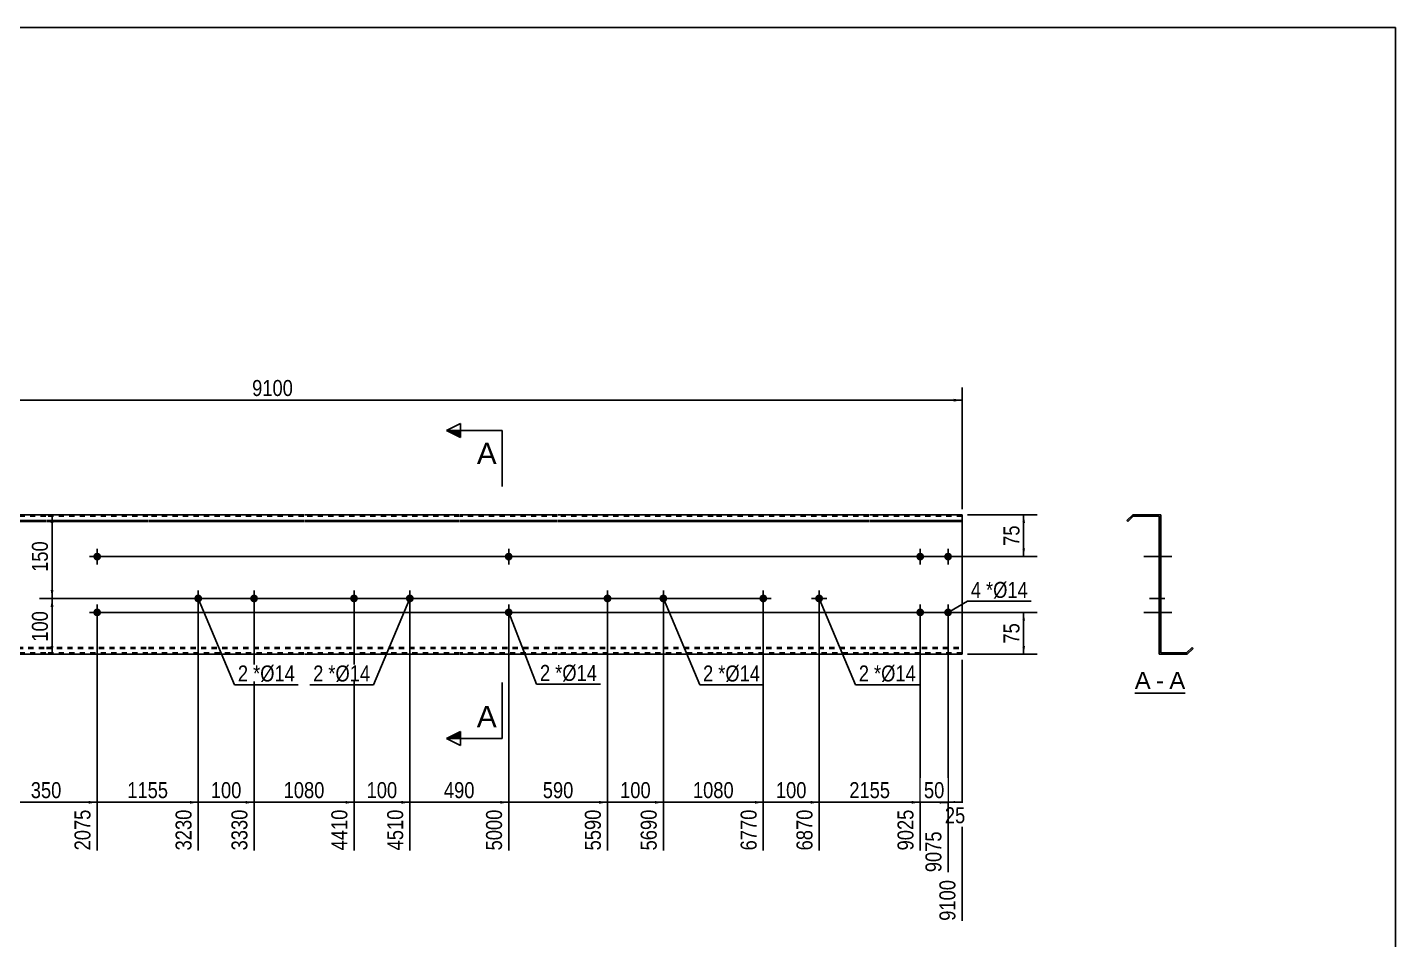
# Model space of a CAD drawing. Header units: millimetres. Extents: x -78 to 325, y -177 to 100.
# Drawn here: x 79.6 to 324.6, y -63.6 to 99.8 of the extents above; entities that cross this region are included whole.
import ezdxf

# ---------------------------------------------------------------- set-up
doc = ezdxf.new("R2010")
doc.units = ezdxf.units.MM
doc.linetypes.add('DXK_LINE_DOT1', pattern=[1.8814, 0.9407, -0.9407])
doc.styles.add('Arial', font='ARIAL.TTF', dxfattribs={"height": 0.2})
doc.styles.add('Arial Narrow', font='ARIALN.TTF', dxfattribs={"height": 0.2})

# ---------------------------------------------------------------- blocks, each defined once
blk = doc.blocks.new('Unknown-629276216-1748')
at = {"color": 5, "linetype": 'Continuous'}
for p, q in [((324.62, 99.75), (-75.38, 99.75)), ((324.62, -177.25), (324.62, 99.75))]:
    blk.add_line(p, q, dxfattribs=at)
blk = doc.blocks.new('Unknown-629276216-12 - 1218')
at = {"color": 7, "linetype": 'Continuous'}
blk.add_line((277.9, -19.45), (286.93, -19.45), dxfattribs=at)
at = {"color": 0, "linetype": 'Continuous'}
blk.add_wipeout([(280.74, -18.7), (280.74, -15.5), (277.9, -15.5), (277.9, -18.7)], dxfattribs=at)
blk.add_wipeout([(283.13, -18.7), (283.13, -15.5), (281.7, -15.5), (281.7, -18.7)], dxfattribs=at)
at = {"color": 96, "linetype": 'Continuous', "style": 'Arial'}
blk.add_text('A', height=3.06, dxfattribs=at).set_placement((277.9, -18.7))
at = {"color": 0, "linetype": 'Continuous'}
blk.add_wipeout([(286.93, -18.7), (286.93, -15.5), (284.09, -15.5), (284.09, -18.7)], dxfattribs=at)
at = {"color": 96, "linetype": 'Continuous', "style": 'Arial'}
for s, p in [('A', (284.09, -18.7)), ('-', (281.7, -18.7))]:
    blk.add_text(s, height=3.06, dxfattribs=at).set_placement(p)
blk = doc.blocks.new('Bolt-629276216-1215 - 1201')
at = {"linetype": 'Continuous'}
for points in [[(238.77, 5, -1), (240.17, 5, -1)], [(243.77, 5, -1), (245.17, 5, -1)], [(238.77, -5, -1), (240.17, -5, -1)], [(243.77, -5, -1), (245.17, -5, -1)]]:
    blk.add_hatch(color=3, dxfattribs=at).paths.add_polyline_path(points)
at = {"color": 3, "linetype": 'Continuous'}
for p, q in [((238.07, 5), (240.87, 5)), ((239.47, 3.6), (239.47, 6.4)), ((243.07, 5), (245.87, 5)), ((244.47, 3.6), (244.47, 6.4)), ((239.47, -6.4), (239.47, -3.6)), ((244.47, -6.4), (244.47, -3.6)), ((238.07, -5), (240.87, -5)), ((243.07, -5), (245.87, -5))]:
    blk.add_line(p, q, dxfattribs=at)
blk = doc.blocks.new('Part-629276216-1204 - 1201')
at = {"color": 2, "linetype": 'Continuous'}
for p, q in [((82.88, 12.5), (64.69, 12.5)), ((101.18, 12.5), (82.98, 12.5)), ((129.08, 12.5), (101.28, 12.5)), ((156.98, 12.5), (129.18, 12.5)), ((174.48, 12.5), (157.08, 12.5)), ((202.38, 12.5), (174.58, 12.5)), ((230.28, 12.5), (202.48, 12.5)), ((246.97, 12.5), (230.38, 12.5)), ((246.97, 12.5), (246.97, -12.5)), ((64.69, 11.44), (82.88, 11.44)), ((64.69, 11.26), (82.88, 11.26)), ((82.98, 11.44), (101.18, 11.44)), ((82.98, 11.26), (101.18, 11.26)), ((101.28, 11.44), (129.08, 11.44)), ((101.28, 11.26), (129.08, 11.26)), ((129.18, 11.44), (156.98, 11.44)), ((129.18, 11.26), (156.98, 11.26)), ((157.08, 11.44), (174.48, 11.44)), ((157.08, 11.26), (174.48, 11.26)), ((174.58, 11.44), (202.38, 11.44)), ((174.58, 11.26), (202.38, 11.26)), ((202.48, 11.44), (230.28, 11.44)), ((202.48, 11.26), (230.28, 11.26)), ((230.38, 11.44), (246.97, 11.44)), ((230.38, 11.26), (246.97, 11.26)), ((82.88, -12.5), (64.69, -12.5)), ((101.18, -12.5), (82.98, -12.5)), ((129.08, -12.5), (101.28, -12.5)), ((156.98, -12.5), (129.18, -12.5)), ((174.48, -12.5), (157.08, -12.5)), ((202.38, -12.5), (174.58, -12.5)), ((230.28, -12.5), (202.48, -12.5)), ((246.97, -12.5), (230.38, -12.5))]:
    blk.add_line(p, q, dxfattribs=at)
at = {"color": 7, "linetype": 'DXK_LINE_DOT1'}
for p, q in [((82.88, 12.25), (64.69, 12.25)), ((101.18, 12.25), (82.98, 12.25)), ((129.08, 12.25), (101.28, 12.25)), ((156.98, 12.25), (129.18, 12.25)), ((174.48, 12.25), (157.08, 12.25)), ((202.38, 12.25), (174.58, 12.25)), ((230.28, 12.25), (202.48, 12.25)), ((246.97, 12.25), (230.38, 12.25)), ((64.69, -11.26), (82.88, -11.26)), ((64.69, -11.44), (82.88, -11.44)), ((82.88, -12.25), (64.69, -12.25)), ((82.98, -11.26), (101.18, -11.26)), ((82.98, -11.44), (101.18, -11.44)), ((101.18, -12.25), (82.98, -12.25)), ((101.28, -11.26), (129.08, -11.26)), ((101.28, -11.44), (129.08, -11.44)), ((129.08, -12.25), (101.28, -12.25)), ((129.18, -11.26), (156.98, -11.26)), ((129.18, -11.44), (156.98, -11.44)), ((156.98, -12.25), (129.18, -12.25)), ((157.08, -11.26), (174.48, -11.26)), ((157.08, -11.44), (174.48, -11.44)), ((174.48, -12.25), (157.08, -12.25)), ((174.58, -11.26), (202.38, -11.26)), ((174.58, -11.44), (202.38, -11.44)), ((202.38, -12.25), (174.58, -12.25)), ((202.48, -11.26), (230.28, -11.26)), ((202.48, -11.44), (230.28, -11.44)), ((230.28, -12.25), (202.48, -12.25)), ((230.38, -11.26), (246.97, -11.26)), ((230.38, -11.44), (246.97, -11.44)), ((246.97, -12.25), (230.38, -12.25))]:
    blk.add_line(p, q, dxfattribs=at)
blk = doc.blocks.new('Bolt-629276216-1208 - 1201')
at = {"linetype": 'Continuous'}
for points in [[(1.8, -5, -1), (3.2, -5, -1)], [(91.38, -5, -1), (92.78, -5, -1)]]:
    blk.add_hatch(color=3, dxfattribs=at).paths.add_polyline_path(points)
at = {"color": 3, "linetype": 'Continuous'}
for p, q in [((2.5, -6.4), (2.5, -3.6)), ((92.08, -6.4), (92.08, -3.6)), ((1.1, -5), (3.9, -5)), ((90.68, -5), (93.48, -5))]:
    blk.add_line(p, q, dxfattribs=at)
blk = doc.blocks.new('Bolt-629276216-1209 - 1201')
at = {"linetype": 'Continuous'}
for points in [[(1.8, 5, -1), (3.2, 5, -1)], [(91.38, 5, -1), (92.78, 5, -1)]]:
    blk.add_hatch(color=3, dxfattribs=at).paths.add_polyline_path(points)
at = {"color": 3, "linetype": 'Continuous'}
for p, q in [((1.1, 5), (3.9, 5)), ((2.5, 3.6), (2.5, 6.4)), ((90.68, 5), (93.48, 5)), ((92.08, 3.6), (92.08, 6.4))]:
    blk.add_line(p, q, dxfattribs=at)
blk = doc.blocks.new('Bolt-629276216-1210 - 1201')
at = {"linetype": 'Continuous'}
for points in [[(166.48, 5, -1), (165.08, 5, -1)], [(166.48, -5, -1), (165.08, -5, -1)]]:
    blk.add_hatch(color=3, dxfattribs=at).paths.add_polyline_path(points)
at = {"color": 3, "linetype": 'Continuous'}
for p, q in [((164.38, 5), (167.18, 5)), ((165.78, 6.4), (165.78, 3.6)), ((165.78, -3.6), (165.78, -6.4)), ((164.38, -5), (167.18, -5))]:
    blk.add_line(p, q, dxfattribs=at)
blk = doc.blocks.new('Bolt-629276216-1211 - 1201')
at = {"linetype": 'Continuous'}
for points in [[(211.38, -1.8), (211.52, -1.82), (211.66, -1.86), (211.79, -1.93), (211.9, -2.03), (211.98, -2.15), (212.04, -2.28), (212.07, -2.43), (212.07, -2.57), (212.04, -2.72), (211.98, -2.85), (211.9, -2.97), (211.79, -3.07), (211.66, -3.14), (211.52, -3.18), (211.38, -3.2), (211.23, -3.18), (211.09, -3.14), (210.96, -3.07), (210.86, -2.97), (210.77, -2.85), (210.71, -2.72), (210.68, -2.57), (210.68, -2.43), (210.71, -2.28), (210.77, -2.15), (210.86, -2.03), (210.96, -1.93), (211.09, -1.86), (211.23, -1.82)], [(221.38, -1.8), (221.52, -1.82), (221.66, -1.86), (221.79, -1.93), (221.9, -2.03), (221.98, -2.15), (222.04, -2.28), (222.07, -2.43), (222.07, -2.57), (222.04, -2.72), (221.98, -2.85), (221.9, -2.97), (221.79, -3.07), (221.66, -3.14), (221.52, -3.18), (221.38, -3.2), (221.23, -3.18), (221.09, -3.14), (220.96, -3.07), (220.86, -2.97), (220.77, -2.85), (220.71, -2.72), (220.68, -2.57), (220.68, -2.43), (220.71, -2.28), (220.77, -2.15), (220.86, -2.03), (220.96, -1.93), (221.09, -1.86), (221.23, -1.82)]]:
    blk.add_hatch(color=3, dxfattribs=at).paths.add_polyline_path(points)
at = {"color": 3, "linetype": 'Continuous'}
for p, q in [((211.38, -3.9), (211.38, -1.1)), ((221.38, -3.9), (221.38, -1.1)), ((212.78, -2.5), (209.98, -2.5)), ((222.78, -2.5), (219.98, -2.5))]:
    blk.add_line(p, q, dxfattribs=at)
blk = doc.blocks.new('Bolt-629276216-1212 - 1201')
at = {"linetype": 'Continuous'}
for points in [[(183.48, -1.8), (183.62, -1.82), (183.76, -1.86), (183.89, -1.93), (184, -2.03), (184.08, -2.15), (184.14, -2.28), (184.17, -2.43), (184.17, -2.57), (184.14, -2.72), (184.08, -2.85), (184, -2.97), (183.89, -3.07), (183.76, -3.14), (183.62, -3.18), (183.48, -3.2), (183.33, -3.18), (183.19, -3.14), (183.06, -3.07), (182.96, -2.97), (182.87, -2.85), (182.81, -2.72), (182.78, -2.57), (182.78, -2.43), (182.81, -2.28), (182.87, -2.15), (182.96, -2.03), (183.06, -1.93), (183.19, -1.86), (183.33, -1.82)], [(193.48, -1.8), (193.62, -1.82), (193.76, -1.86), (193.89, -1.93), (194, -2.03), (194.08, -2.15), (194.14, -2.28), (194.17, -2.43), (194.17, -2.57), (194.14, -2.72), (194.08, -2.85), (194, -2.97), (193.89, -3.07), (193.76, -3.14), (193.62, -3.18), (193.48, -3.2), (193.33, -3.18), (193.19, -3.14), (193.06, -3.07), (192.96, -2.97), (192.87, -2.85), (192.81, -2.72), (192.78, -2.57), (192.78, -2.43), (192.81, -2.28), (192.87, -2.15), (192.96, -2.03), (193.06, -1.93), (193.19, -1.86), (193.33, -1.82)]]:
    blk.add_hatch(color=3, dxfattribs=at).paths.add_polyline_path(points)
at = {"color": 3, "linetype": 'Continuous'}
for p, q in [((183.48, -3.9), (183.48, -1.1)), ((193.48, -3.9), (193.48, -1.1)), ((184.88, -2.5), (182.08, -2.5)), ((194.88, -2.5), (192.08, -2.5))]:
    blk.add_line(p, q, dxfattribs=at)
blk = doc.blocks.new('Bolt-629276216-1213 - 1201')
at = {"linetype": 'Continuous'}
for points in [[(138.08, -1.8), (138.22, -1.82), (138.36, -1.86), (138.49, -1.93), (138.6, -2.03), (138.68, -2.15), (138.74, -2.28), (138.77, -2.43), (138.77, -2.57), (138.74, -2.72), (138.68, -2.85), (138.6, -2.97), (138.49, -3.07), (138.36, -3.14), (138.22, -3.18), (138.08, -3.2), (137.93, -3.18), (137.79, -3.14), (137.66, -3.07), (137.56, -2.97), (137.47, -2.85), (137.41, -2.72), (137.38, -2.57), (137.38, -2.43), (137.41, -2.28), (137.47, -2.15), (137.56, -2.03), (137.66, -1.93), (137.79, -1.86), (137.93, -1.82)], [(148.08, -1.8), (148.22, -1.82), (148.36, -1.86), (148.49, -1.93), (148.6, -2.03), (148.68, -2.15), (148.74, -2.28), (148.77, -2.43), (148.77, -2.57), (148.74, -2.72), (148.68, -2.85), (148.6, -2.97), (148.49, -3.07), (148.36, -3.14), (148.22, -3.18), (148.08, -3.2), (147.93, -3.18), (147.79, -3.14), (147.66, -3.07), (147.56, -2.97), (147.47, -2.85), (147.41, -2.72), (147.38, -2.57), (147.38, -2.43), (147.41, -2.28), (147.47, -2.15), (147.56, -2.03), (147.66, -1.93), (147.79, -1.86), (147.93, -1.82)]]:
    blk.add_hatch(color=3, dxfattribs=at).paths.add_polyline_path(points)
at = {"color": 3, "linetype": 'Continuous'}
for p, q in [((138.08, -3.9), (138.08, -1.1)), ((148.08, -3.9), (148.08, -1.1)), ((139.48, -2.5), (136.68, -2.5)), ((149.48, -2.5), (146.68, -2.5))]:
    blk.add_line(p, q, dxfattribs=at)
blk = doc.blocks.new('Bolt-629276216-1214 - 1201')
at = {"linetype": 'Continuous'}
for points in [[(110.18, -1.8), (110.32, -1.82), (110.46, -1.86), (110.59, -1.93), (110.7, -2.03), (110.78, -2.15), (110.84, -2.28), (110.87, -2.43), (110.87, -2.57), (110.84, -2.72), (110.78, -2.85), (110.7, -2.97), (110.59, -3.07), (110.46, -3.14), (110.32, -3.18), (110.18, -3.2), (110.03, -3.18), (109.89, -3.14), (109.76, -3.07), (109.66, -2.97), (109.57, -2.85), (109.51, -2.72), (109.48, -2.57), (109.48, -2.43), (109.51, -2.28), (109.57, -2.15), (109.66, -2.03), (109.76, -1.93), (109.89, -1.86), (110.03, -1.82)], [(120.18, -1.8), (120.32, -1.82), (120.46, -1.86), (120.59, -1.93), (120.7, -2.03), (120.78, -2.15), (120.84, -2.28), (120.87, -2.43), (120.87, -2.57), (120.84, -2.72), (120.78, -2.85), (120.7, -2.97), (120.59, -3.07), (120.46, -3.14), (120.32, -3.18), (120.18, -3.2), (120.03, -3.18), (119.89, -3.14), (119.76, -3.07), (119.66, -2.97), (119.57, -2.85), (119.51, -2.72), (119.48, -2.57), (119.48, -2.43), (119.51, -2.28), (119.57, -2.15), (119.66, -2.03), (119.76, -1.93), (119.89, -1.86), (120.03, -1.82)]]:
    blk.add_hatch(color=3, dxfattribs=at).paths.add_polyline_path(points)
at = {"color": 3, "linetype": 'Continuous'}
for p, q in [((110.18, -3.9), (110.18, -1.1)), ((120.18, -3.9), (120.18, -1.1)), ((111.58, -2.5), (108.78, -2.5)), ((121.58, -2.5), (118.78, -2.5))]:
    blk.add_line(p, q, dxfattribs=at)
blk = doc.blocks.new('Bolt-629276216-1224 - 1218')
at = {"linetype": 'Continuous'}
blk.add_hatch(color=3, dxfattribs=at).paths.add_polyline_path([(282.29, 5.7), (282.29, 4.3), (282.54, 4.3), (282.54, 5.7)])
blk.add_hatch(color=3, dxfattribs=at).paths.add_polyline_path([(282.29, 5.7), (282.29, 4.3), (282.54, 4.3), (282.54, 5.7)])
at = {"color": 3, "linetype": 'Continuous'}
for p, q in [((283.34, 5), (280.04, 5)), ((283.34, 5), (280.04, 5)), ((282.54, 5.7), (282.29, 5.7)), ((282.54, 5.7), (282.29, 5.7)), ((282.54, 4.3), (282.29, 4.3)), ((282.54, 4.3), (282.29, 4.3))]:
    blk.add_line(p, q, dxfattribs=at)
blk = doc.blocks.new('Part-629276216-1219 - 1218')
at = {"color": 2, "linetype": 'Continuous'}
for p, q in [((277.54, 12.5), (276.48, 11.44)), ((277.54, 12.5), (282.54, 12.5)), ((282.54, -12.25), (282.54, 12.5)), ((276.48, 11.44), (276.66, 11.26)), ((277.64, 12.25), (276.66, 11.26)), ((277.64, 12.25), (282.29, 12.25)), ((282.29, 12.25), (282.29, -12.5)), ((287.19, -12.25), (282.54, -12.25)), ((287.19, -12.25), (288.17, -11.26)), ((287.29, -12.5), (288.35, -11.44)), ((288.35, -11.44), (288.17, -11.26)), ((287.29, -12.5), (282.29, -12.5))]:
    blk.add_line(p, q, dxfattribs=at)
blk = doc.blocks.new('Bolt-629276216-1220 - 1218')
at = {"linetype": 'Continuous'}
blk.add_hatch(color=3, dxfattribs=at).paths.add_polyline_path([(282.29, -4.3), (282.29, -5.7), (282.54, -5.7), (282.54, -4.3)])
blk.add_hatch(color=3, dxfattribs=at).paths.add_polyline_path([(282.29, -4.3), (282.29, -5.7), (282.54, -5.7), (282.54, -4.3)])
at = {"color": 3, "linetype": 'Continuous'}
for p, q in [((282.54, -4.3), (282.29, -4.3)), ((282.54, -4.3), (282.29, -4.3)), ((283.34, -5), (280.04, -5)), ((283.34, -5), (280.04, -5)), ((282.54, -5.7), (282.29, -5.7)), ((282.54, -5.7), (282.29, -5.7))]:
    blk.add_line(p, q, dxfattribs=at)
blk = doc.blocks.new('Bolt-629276216-1221 - 1218')
at = {"linetype": 'Continuous'}
for points in [[(282.29, 5.7), (282.29, 4.3), (282.54, 4.3), (282.54, 5.7)], [(282.29, 5.7), (282.29, 4.3), (282.54, 4.3), (282.54, 5.7)], [(282.29, -4.3), (282.29, -5.7), (282.54, -5.7), (282.54, -4.3)], [(282.29, -4.3), (282.29, -5.7), (282.54, -5.7), (282.54, -4.3)]]:
    blk.add_hatch(color=3, dxfattribs=at).paths.add_polyline_path(points)
at = {"color": 3, "linetype": 'Continuous'}
for p, q in [((283.84, 5), (280.04, 5)), ((283.84, 5), (280.04, 5)), ((282.54, 5.7), (282.29, 5.7)), ((282.54, 5.7), (282.29, 5.7)), ((282.54, 4.3), (282.29, 4.3)), ((282.54, 4.3), (282.29, 4.3)), ((282.54, -4.3), (282.29, -4.3)), ((282.54, -4.3), (282.29, -4.3)), ((283.84, -5), (280.04, -5)), ((283.84, -5), (280.04, -5)), ((282.54, -5.7), (282.29, -5.7)), ((282.54, -5.7), (282.29, -5.7))]:
    blk.add_line(p, q, dxfattribs=at)
blk = doc.blocks.new('Bolt-629276216-1222 - 1218')
at = {"linetype": 'Continuous'}
blk.add_hatch(color=3, dxfattribs=at).paths.add_polyline_path([(282.29, 5.7), (282.29, 4.3), (282.54, 4.3), (282.54, 5.7)])
blk.add_hatch(color=3, dxfattribs=at).paths.add_polyline_path([(282.29, 5.7), (282.29, 4.3), (282.54, 4.3), (282.54, 5.7)])
at = {"color": 3, "linetype": 'Continuous'}
for p, q in [((283.34, 5), (280.04, 5)), ((283.34, 5), (280.04, 5)), ((282.54, 5.7), (282.29, 5.7)), ((282.54, 5.7), (282.29, 5.7)), ((282.54, 4.3), (282.29, 4.3)), ((282.54, 4.3), (282.29, 4.3))]:
    blk.add_line(p, q, dxfattribs=at)
blk = doc.blocks.new('Bolt-629276216-1223 - 1218')
at = {"linetype": 'Continuous'}
blk.add_hatch(color=3, dxfattribs=at).paths.add_polyline_path([(282.29, -4.3), (282.29, -5.7), (282.54, -5.7), (282.54, -4.3)])
blk.add_hatch(color=3, dxfattribs=at).paths.add_polyline_path([(282.29, -4.3), (282.29, -5.7), (282.54, -5.7), (282.54, -4.3)])
at = {"color": 3, "linetype": 'Continuous'}
for p, q in [((282.54, -4.3), (282.29, -4.3)), ((282.54, -4.3), (282.29, -4.3)), ((283.34, -5), (280.04, -5)), ((283.34, -5), (280.04, -5)), ((282.54, -5.7), (282.29, -5.7)), ((282.54, -5.7), (282.29, -5.7))]:
    blk.add_line(p, q, dxfattribs=at)
blk = doc.blocks.new('Bolt-629276216-1225 - 1218')
at = {"linetype": 'Continuous'}
for points in [[(282.54, 4.3), (282.54, 5.7), (282.29, 5.7), (282.29, 4.3)], [(282.54, -5.7), (282.54, -4.3), (282.29, -4.3), (282.29, -5.7)]]:
    blk.add_hatch(color=3, dxfattribs=at).paths.add_polyline_path(points)
at = {"color": 3, "linetype": 'Continuous'}
for p, q in [((282.29, 5.7), (282.54, 5.7)), ((282.29, 5), (284.54, 5)), ((282.29, 4.3), (282.54, 4.3)), ((282.29, -4.3), (282.54, -4.3)), ((282.29, -5), (284.54, -5)), ((282.29, -5.7), (282.54, -5.7))]:
    blk.add_line(p, q, dxfattribs=at)
blk = doc.blocks.new('Bolt-629276216-1226 - 1218')
at = {"linetype": 'Continuous'}
blk.add_hatch(color=3, dxfattribs=at).paths.add_polyline_path([(282.54, -3.2), (282.54, -1.8), (282.29, -1.8), (282.29, -3.2)])
blk.add_hatch(color=3, dxfattribs=at).paths.add_polyline_path([(282.54, -3.2), (282.54, -1.8), (282.29, -1.8), (282.29, -3.2)])
at = {"color": 3, "linetype": 'Continuous'}
for p, q in [((282.54, -1.8), (282.29, -1.8)), ((282.54, -1.8), (282.29, -1.8)), ((283.29, -2.5), (280.54, -2.5)), ((283.29, -2.5), (280.54, -2.5)), ((282.54, -3.2), (282.29, -3.2)), ((282.54, -3.2), (282.29, -3.2))]:
    blk.add_line(p, q, dxfattribs=at)
blk = doc.blocks.new('Bolt-629276216-1227 - 1218')
at = {"linetype": 'Continuous'}
blk.add_hatch(color=3, dxfattribs=at).paths.add_polyline_path([(282.54, -3.2), (282.54, -1.8), (282.29, -1.8), (282.29, -3.2)])
blk.add_hatch(color=3, dxfattribs=at).paths.add_polyline_path([(282.54, -3.2), (282.54, -1.8), (282.29, -1.8), (282.29, -3.2)])
at = {"color": 3, "linetype": 'Continuous'}
for p, q in [((282.54, -1.8), (282.29, -1.8)), ((282.54, -1.8), (282.29, -1.8)), ((283.29, -2.5), (280.54, -2.5)), ((283.29, -2.5), (280.54, -2.5)), ((282.54, -3.2), (282.29, -3.2)), ((282.54, -3.2), (282.29, -3.2))]:
    blk.add_line(p, q, dxfattribs=at)
blk = doc.blocks.new('Bolt-629276216-1228 - 1218')
at = {"linetype": 'Continuous'}
blk.add_hatch(color=3, dxfattribs=at).paths.add_polyline_path([(282.54, -3.2), (282.54, -1.8), (282.29, -1.8), (282.29, -3.2)])
blk.add_hatch(color=3, dxfattribs=at).paths.add_polyline_path([(282.54, -3.2), (282.54, -1.8), (282.29, -1.8), (282.29, -3.2)])
at = {"color": 3, "linetype": 'Continuous'}
for p, q in [((282.54, -1.8), (282.29, -1.8)), ((282.54, -1.8), (282.29, -1.8)), ((283.29, -2.5), (280.54, -2.5)), ((283.29, -2.5), (280.54, -2.5)), ((282.54, -3.2), (282.29, -3.2)), ((282.54, -3.2), (282.29, -3.2))]:
    blk.add_line(p, q, dxfattribs=at)
blk = doc.blocks.new('Bolt-629276216-1229 - 1218')
at = {"linetype": 'Continuous'}
blk.add_hatch(color=3, dxfattribs=at).paths.add_polyline_path([(282.54, -3.2), (282.54, -1.8), (282.29, -1.8), (282.29, -3.2)])
blk.add_hatch(color=3, dxfattribs=at).paths.add_polyline_path([(282.54, -3.2), (282.54, -1.8), (282.29, -1.8), (282.29, -3.2)])
at = {"color": 3, "linetype": 'Continuous'}
for p, q in [((282.54, -1.8), (282.29, -1.8)), ((282.54, -1.8), (282.29, -1.8)), ((283.29, -2.5), (280.54, -2.5)), ((283.29, -2.5), (280.54, -2.5)), ((282.54, -3.2), (282.29, -3.2)), ((282.54, -3.2), (282.29, -3.2))]:
    blk.add_line(p, q, dxfattribs=at)
blk = doc.blocks.new('Bolt-629276216-1230 - 1218')
at = {"linetype": 'Continuous'}
for points in [[(282.29, 5.7), (282.29, 4.3), (282.54, 4.3), (282.54, 5.7)], [(282.29, 5.7), (282.29, 4.3), (282.54, 4.3), (282.54, 5.7)], [(282.29, -4.3), (282.29, -5.7), (282.54, -5.7), (282.54, -4.3)], [(282.29, -4.3), (282.29, -5.7), (282.54, -5.7), (282.54, -4.3)]]:
    blk.add_hatch(color=3, dxfattribs=at).paths.add_polyline_path(points)
at = {"color": 3, "linetype": 'Continuous'}
for p, q in [((283.84, 5), (279.54, 5)), ((283.84, 5), (279.54, 5)), ((282.54, 5.7), (282.29, 5.7)), ((282.54, 5.7), (282.29, 5.7)), ((282.54, 4.3), (282.29, 4.3)), ((282.54, 4.3), (282.29, 4.3)), ((282.54, -4.3), (282.29, -4.3)), ((282.54, -4.3), (282.29, -4.3)), ((283.84, -5), (279.54, -5)), ((283.84, -5), (279.54, -5)), ((282.54, -5.7), (282.29, -5.7)), ((282.54, -5.7), (282.29, -5.7))]:
    blk.add_line(p, q, dxfattribs=at)
blk = doc.blocks.new('StraightDimension-629276216-1330 - 1201')
at = {"linetype": 'Continuous'}
for points in [[(257.75, 11), (258, 12.5), (258.25, 11)], [(258.25, 6.5), (258, 5), (257.75, 6.5)]]:
    blk.add_hatch(color=7, dxfattribs=at).paths.add_polyline_path(points)
at = {"color": 7, "linetype": 'Continuous'}
for p, q in [((247.97, 12.5), (260.4, 12.5)), ((258, 5), (258, 12.5)), ((93.08, 5), (260.4, 5))]:
    blk.add_line(p, q, dxfattribs=at)
at = {"color": 0}
blk.add_wipeout([(257.85, 11.18), (253.65, 11.18), (253.65, 6.32), (257.85, 6.32)], dxfattribs=at)
at = {"color": 3, "style": 'Arial Narrow'}
blk.add_text('75', height=2.863, rotation=90.0002, dxfattribs=at).set_placement((257.25, 6.92))
blk = doc.blocks.new('StraightDimension-629276216-1345 - 1201')
at = {"linetype": 'Continuous'}
for points in [[(83.75, 11), (84, 12.5), (84.25, 11)], [(84.25, -1), (84, -2.5), (83.75, -1)]]:
    blk.add_hatch(color=7, dxfattribs=at).paths.add_polyline_path(points)
at = {"color": 7, "linetype": 'Continuous'}
for p, q in [((109.18, 12.5), (81.75, 12.5)), ((84, -2.5), (84, 12.5)), ((210.38, -2.5), (81.75, -2.5))]:
    blk.add_line(p, q, dxfattribs=at)
at = {"color": 0}
blk.add_wipeout([(83.85, 8.34), (79.65, 8.34), (79.65, 1.66), (83.85, 1.66)], dxfattribs=at)
at = {"color": 3, "style": 'Arial Narrow'}
blk.add_text('150', height=2.863, rotation=90.0002, dxfattribs=at).set_placement((83.25, 2.26))
blk = doc.blocks.new('StraightDimension-629276216-1359 - 1201')
at = {"linetype": 'Continuous'}
blk.add_hatch(color=7, dxfattribs=at).paths.add_polyline_path([(245.47, 33.25), (246.97, 33), (245.47, 32.75)])
at = {"color": 7, "linetype": 'Continuous'}
for p, q in [((246.97, 13.5), (246.97, 35.25)), ((0, 33), (246.97, 33))]:
    blk.add_line(p, q, dxfattribs=at)
at = {"color": 0}
blk.add_wipeout([(127.74, 33.15), (127.74, 37.35), (119.23, 37.35), (119.23, 33.15)], dxfattribs=at)
at = {"color": 3, "style": 'Arial Narrow'}
blk.add_text('9100', height=2.863, dxfattribs=at).set_placement((119.83, 33.75))
blk = doc.blocks.new('StraightDimension-629276216-1257 - 1201')
at = {"linetype": 'Continuous'}
blk.add_hatch(color=7, dxfattribs=at).paths.add_polyline_path([(146.58, -38.75), (148.08, -39), (146.58, -39.25)])
at = {"color": 7, "linetype": 'Continuous'}
for p, q in [((138.08, -3.5), (138.08, -47.61)), ((148.08, -3.5), (148.08, -47.61)), ((138.08, -39), (148.08, -39))]:
    blk.add_line(p, q, dxfattribs=at)
at = {"color": 0}
blk.add_wipeout([(146.42, -38.85), (146.42, -34.65), (139.73, -34.65), (139.73, -38.85)], dxfattribs=at)
at = {"color": 3, "style": 'Arial Narrow'}
blk.add_text('100', height=2.863, dxfattribs=at).set_placement((140.33, -38.25))
at = {"color": 0, "linetype": 'Continuous'}
blk.add_wipeout([(147.48, -39.7), (143.28, -39.7), (143.28, -48.21), (147.48, -48.21)], dxfattribs=at)
at = {"color": 3, "linetype": 'Continuous', "style": 'Arial Narrow'}
blk.add_text('4510', height=2.863, rotation=90.0002, dxfattribs=at).set_placement((146.88, -47.61))
blk = doc.blocks.new('StraightDimension-629276216-1252 - 1201')
at = {"linetype": 'Continuous'}
blk.add_hatch(color=7, dxfattribs=at).paths.add_polyline_path([(219.88, -38.75), (221.38, -39), (219.88, -39.25)])
at = {"color": 7, "linetype": 'Continuous'}
for p, q in [((211.38, -3.5), (211.38, -47.61)), ((221.38, -3.5), (221.38, -47.61)), ((211.38, -39), (221.38, -39))]:
    blk.add_line(p, q, dxfattribs=at)
at = {"color": 0}
blk.add_wipeout([(219.72, -38.85), (219.72, -34.65), (213.03, -34.65), (213.03, -38.85)], dxfattribs=at)
at = {"color": 3, "style": 'Arial Narrow'}
blk.add_text('100', height=2.863, dxfattribs=at).set_placement((213.63, -38.25))
at = {"color": 0, "linetype": 'Continuous'}
blk.add_wipeout([(220.78, -39.7), (216.58, -39.7), (216.58, -48.21), (220.78, -48.21)], dxfattribs=at)
at = {"color": 3, "linetype": 'Continuous', "style": 'Arial Narrow'}
blk.add_text('6870', height=2.863, rotation=90.0002, dxfattribs=at).set_placement((220.18, -47.61))
blk = doc.blocks.new('StraightDimension-629276216-1251 - 1201')
at = {"linetype": 'Continuous'}
blk.add_hatch(color=7, dxfattribs=at).paths.add_polyline_path([(237.97, -38.75), (239.47, -39), (237.97, -39.25)])
at = {"color": 7, "linetype": 'Continuous'}
for p, q in [((221.38, -3.5), (221.38, -47.61)), ((239.47, -6), (239.47, -47.61)), ((221.38, -39), (239.47, -39))]:
    blk.add_line(p, q, dxfattribs=at)
at = {"color": 0}
blk.add_wipeout([(234.68, -38.85), (234.68, -34.65), (226.17, -34.65), (226.17, -38.85)], dxfattribs=at)
at = {"color": 3, "style": 'Arial Narrow'}
blk.add_text('2155', height=2.863, dxfattribs=at).set_placement((226.77, -38.25))
at = {"color": 0, "linetype": 'Continuous'}
blk.add_wipeout([(238.87, -39.7), (234.67, -39.7), (234.67, -48.21), (238.87, -48.21)], dxfattribs=at)
at = {"color": 3, "linetype": 'Continuous', "style": 'Arial Narrow'}
blk.add_text('9025', height=2.863, rotation=90.0002, dxfattribs=at).set_placement((238.27, -47.61))
blk = doc.blocks.new('StraightDimension-629276216-1261 - 1201')
at = {"linetype": 'Continuous'}
blk.add_hatch(color=7, dxfattribs=at).paths.add_polyline_path([(90.58, -38.75), (92.08, -39), (90.58, -39.25)])
at = {"color": 7, "linetype": 'Continuous'}
for p, q in [((73.78, -6), (73.78, -47.61)), ((92.08, -6), (92.08, -47.61)), ((73.78, -39), (92.08, -39))]:
    blk.add_line(p, q, dxfattribs=at)
at = {"color": 0}
blk.add_wipeout([(86.27, -38.85), (86.27, -34.65), (79.59, -34.65), (79.59, -38.85)], dxfattribs=at)
at = {"color": 3, "style": 'Arial Narrow'}
blk.add_text('350', height=2.863, dxfattribs=at).set_placement((80.19, -38.25))
at = {"color": 0, "linetype": 'Continuous'}
blk.add_wipeout([(91.48, -39.7), (87.28, -39.7), (87.28, -48.21), (91.48, -48.21)], dxfattribs=at)
at = {"color": 3, "linetype": 'Continuous', "style": 'Arial Narrow'}
blk.add_text('2075', height=2.863, rotation=90.0002, dxfattribs=at).set_placement((90.88, -47.61))
blk = doc.blocks.new('StraightDimension-629276216-1249 - 1201')
at = {"linetype": 'Continuous'}
blk.add_hatch(color=7, dxfattribs=at).paths.add_polyline_path([(245.47, -38.75), (246.97, -39), (245.47, -39.25)])
at = {"color": 7, "linetype": 'Continuous'}
for p, q in [((244.47, -6), (244.47, -51.51)), ((246.97, -13.5), (246.97, -60.21)), ((244.47, -39), (246.97, -39))]:
    blk.add_line(p, q, dxfattribs=at)
at = {"color": 0}
blk.add_wipeout([(248.15, -43.35), (248.15, -39.15), (243.29, -39.15), (243.29, -43.35)], dxfattribs=at)
at = {"color": 0, "linetype": 'Continuous'}
blk.add_wipeout([(246.37, -52.3), (242.17, -52.3), (242.17, -60.81), (246.37, -60.81)], dxfattribs=at)
at = {"color": 3, "style": 'Arial Narrow'}
blk.add_text('25', height=2.863, dxfattribs=at).set_placement((243.89, -42.75))
at = {"color": 3, "linetype": 'Continuous', "style": 'Arial Narrow'}
blk.add_text('9100', height=2.863, rotation=90.0002, dxfattribs=at).set_placement((245.77, -60.21))
blk = doc.blocks.new('StraightDimension-629276216-1250 - 1201')
at = {"linetype": 'Continuous'}
blk.add_hatch(color=7, dxfattribs=at).paths.add_polyline_path([(242.97, -38.75), (244.47, -39), (242.97, -39.25)])
at = {"color": 7, "linetype": 'Continuous'}
for p, q in [((239.47, -6), (239.47, -47.61)), ((244.47, -6), (244.47, -51.51)), ((239.47, -39), (244.47, -39))]:
    blk.add_line(p, q, dxfattribs=at)
at = {"color": 0}
blk.add_wipeout([(244.4, -38.85), (244.4, -34.65), (239.54, -34.65), (239.54, -38.85)], dxfattribs=at)
at = {"color": 0, "linetype": 'Continuous'}
blk.add_wipeout([(243.87, -43.6), (239.67, -43.6), (239.67, -52.11), (243.87, -52.11)], dxfattribs=at)
at = {"color": 3, "style": 'Arial Narrow'}
blk.add_text('50', height=2.863, dxfattribs=at).set_placement((240.14, -38.25))
at = {"color": 3, "linetype": 'Continuous', "style": 'Arial Narrow'}
blk.add_text('9075', height=2.863, rotation=90.0002, dxfattribs=at).set_placement((243.27, -51.51))
blk = doc.blocks.new('StraightDimension-629276216-1253 - 1201')
at = {"linetype": 'Continuous'}
blk.add_hatch(color=7, dxfattribs=at).paths.add_polyline_path([(209.88, -38.75), (211.38, -39), (209.88, -39.25)])
at = {"color": 7, "linetype": 'Continuous'}
for p, q in [((193.48, -3.5), (193.48, -47.61)), ((211.38, -3.5), (211.38, -47.61)), ((193.48, -39), (211.38, -39))]:
    blk.add_line(p, q, dxfattribs=at)
at = {"color": 0}
blk.add_wipeout([(206.68, -38.85), (206.68, -34.65), (198.17, -34.65), (198.17, -38.85)], dxfattribs=at)
at = {"color": 3, "style": 'Arial Narrow'}
blk.add_text('1080', height=2.863, dxfattribs=at).set_placement((198.77, -38.25))
at = {"color": 0, "linetype": 'Continuous'}
blk.add_wipeout([(210.78, -39.7), (206.58, -39.7), (206.58, -48.21), (210.78, -48.21)], dxfattribs=at)
at = {"color": 3, "linetype": 'Continuous', "style": 'Arial Narrow'}
blk.add_text('6770', height=2.863, rotation=90.0002, dxfattribs=at).set_placement((210.18, -47.61))
blk = doc.blocks.new('StraightDimension-629276216-1254 - 1201')
at = {"linetype": 'Continuous'}
blk.add_hatch(color=7, dxfattribs=at).paths.add_polyline_path([(191.98, -38.75), (193.48, -39), (191.98, -39.25)])
at = {"color": 7, "linetype": 'Continuous'}
for p, q in [((183.48, -3.5), (183.48, -47.61)), ((193.48, -3.5), (193.48, -47.61)), ((183.48, -39), (193.48, -39))]:
    blk.add_line(p, q, dxfattribs=at)
at = {"color": 0}
blk.add_wipeout([(191.82, -38.85), (191.82, -34.65), (185.13, -34.65), (185.13, -38.85)], dxfattribs=at)
at = {"color": 3, "style": 'Arial Narrow'}
blk.add_text('100', height=2.863, dxfattribs=at).set_placement((185.73, -38.25))
at = {"color": 0, "linetype": 'Continuous'}
blk.add_wipeout([(192.88, -39.7), (188.68, -39.7), (188.68, -48.21), (192.88, -48.21)], dxfattribs=at)
at = {"color": 3, "linetype": 'Continuous', "style": 'Arial Narrow'}
blk.add_text('5690', height=2.863, rotation=90.0002, dxfattribs=at).set_placement((192.28, -47.61))
blk = doc.blocks.new('StraightDimension-629276216-1255 - 1201')
at = {"linetype": 'Continuous'}
blk.add_hatch(color=7, dxfattribs=at).paths.add_polyline_path([(181.98, -38.75), (183.48, -39), (181.98, -39.25)])
at = {"color": 7, "linetype": 'Continuous'}
for p, q in [((183.48, -3.5), (183.48, -47.61)), ((165.78, -6), (165.78, -47.61)), ((165.78, -39), (183.48, -39))]:
    blk.add_line(p, q, dxfattribs=at)
at = {"color": 0}
blk.add_wipeout([(177.97, -38.85), (177.97, -34.65), (171.28, -34.65), (171.28, -38.85)], dxfattribs=at)
at = {"color": 3, "style": 'Arial Narrow'}
blk.add_text('590', height=2.863, dxfattribs=at).set_placement((171.88, -38.25))
at = {"color": 0, "linetype": 'Continuous'}
blk.add_wipeout([(182.88, -39.7), (178.68, -39.7), (178.68, -48.21), (182.88, -48.21)], dxfattribs=at)
at = {"color": 3, "linetype": 'Continuous', "style": 'Arial Narrow'}
blk.add_text('5590', height=2.863, rotation=90.0002, dxfattribs=at).set_placement((182.28, -47.61))
blk = doc.blocks.new('StraightDimension-629276216-1256 - 1201')
at = {"linetype": 'Continuous'}
blk.add_hatch(color=7, dxfattribs=at).paths.add_polyline_path([(164.28, -38.75), (165.78, -39), (164.28, -39.25)])
at = {"color": 7, "linetype": 'Continuous'}
for p, q in [((148.08, -3.5), (148.08, -47.61)), ((165.78, -6), (165.78, -47.61)), ((148.08, -39), (165.78, -39))]:
    blk.add_line(p, q, dxfattribs=at)
at = {"color": 0}
blk.add_wipeout([(160.27, -38.85), (160.27, -34.65), (153.58, -34.65), (153.58, -38.85)], dxfattribs=at)
at = {"color": 3, "style": 'Arial Narrow'}
blk.add_text('490', height=2.863, dxfattribs=at).set_placement((154.18, -38.25))
at = {"color": 0, "linetype": 'Continuous'}
blk.add_wipeout([(165.18, -39.7), (160.98, -39.7), (160.98, -48.21), (165.18, -48.21)], dxfattribs=at)
at = {"color": 3, "linetype": 'Continuous', "style": 'Arial Narrow'}
blk.add_text('5000', height=2.863, rotation=90.0002, dxfattribs=at).set_placement((164.58, -47.61))
blk = doc.blocks.new('StraightDimension-629276216-1258 - 1201')
at = {"linetype": 'Continuous'}
blk.add_hatch(color=7, dxfattribs=at).paths.add_polyline_path([(136.58, -38.75), (138.08, -39), (136.58, -39.25)])
at = {"color": 7, "linetype": 'Continuous'}
for p, q in [((120.18, -3.5), (120.18, -47.61)), ((138.08, -3.5), (138.08, -47.61)), ((120.18, -39), (138.08, -39))]:
    blk.add_line(p, q, dxfattribs=at)
at = {"color": 0}
blk.add_wipeout([(133.38, -38.85), (133.38, -34.65), (124.87, -34.65), (124.87, -38.85)], dxfattribs=at)
at = {"color": 3, "style": 'Arial Narrow'}
blk.add_text('1080', height=2.863, dxfattribs=at).set_placement((125.47, -38.25))
at = {"color": 0, "linetype": 'Continuous'}
blk.add_wipeout([(137.48, -39.7), (133.28, -39.7), (133.28, -48.21), (137.48, -48.21)], dxfattribs=at)
at = {"color": 3, "linetype": 'Continuous', "style": 'Arial Narrow'}
blk.add_text('4410', height=2.863, rotation=90.0002, dxfattribs=at).set_placement((136.88, -47.61))
blk = doc.blocks.new('StraightDimension-629276216-1259 - 1201')
at = {"linetype": 'Continuous'}
blk.add_hatch(color=7, dxfattribs=at).paths.add_polyline_path([(118.68, -38.75), (120.18, -39), (118.68, -39.25)])
at = {"color": 7, "linetype": 'Continuous'}
for p, q in [((110.18, -3.5), (110.18, -47.61)), ((120.18, -3.5), (120.18, -47.61)), ((110.18, -39), (120.18, -39))]:
    blk.add_line(p, q, dxfattribs=at)
at = {"color": 0}
blk.add_wipeout([(118.52, -38.85), (118.52, -34.65), (111.83, -34.65), (111.83, -38.85)], dxfattribs=at)
at = {"color": 3, "style": 'Arial Narrow'}
blk.add_text('100', height=2.863, dxfattribs=at).set_placement((112.43, -38.25))
at = {"color": 0, "linetype": 'Continuous'}
blk.add_wipeout([(119.58, -39.7), (115.38, -39.7), (115.38, -48.21), (119.58, -48.21)], dxfattribs=at)
at = {"color": 3, "linetype": 'Continuous', "style": 'Arial Narrow'}
blk.add_text('3330', height=2.863, rotation=90.0002, dxfattribs=at).set_placement((118.98, -47.61))
blk = doc.blocks.new('StraightDimension-629276216-1260 - 1201')
at = {"linetype": 'Continuous'}
blk.add_hatch(color=7, dxfattribs=at).paths.add_polyline_path([(108.68, -38.75), (110.18, -39), (108.68, -39.25)])
at = {"color": 7, "linetype": 'Continuous'}
for p, q in [((110.18, -3.5), (110.18, -47.61)), ((92.08, -6), (92.08, -47.61)), ((92.08, -39), (110.18, -39))]:
    blk.add_line(p, q, dxfattribs=at)
at = {"color": 0}
blk.add_wipeout([(105.38, -38.85), (105.38, -34.65), (96.87, -34.65), (96.87, -38.85)], dxfattribs=at)
at = {"color": 3, "style": 'Arial Narrow'}
blk.add_text('1155', height=2.863, dxfattribs=at).set_placement((97.47, -38.25))
at = {"color": 0, "linetype": 'Continuous'}
blk.add_wipeout([(109.58, -39.7), (105.38, -39.7), (105.38, -48.21), (109.58, -48.21)], dxfattribs=at)
at = {"color": 3, "linetype": 'Continuous', "style": 'Arial Narrow'}
blk.add_text('3230', height=2.863, rotation=90.0002, dxfattribs=at).set_placement((108.98, -47.61))
blk = doc.blocks.new('StraightDimension-629276216-1338 - 1201')
at = {"linetype": 'Continuous'}
for points in [[(257.75, -6.5), (258, -5), (258.25, -6.5)], [(258.25, -11), (258, -12.5), (257.75, -11)]]:
    blk.add_hatch(color=7, dxfattribs=at).paths.add_polyline_path(points)
at = {"color": 7, "linetype": 'Continuous'}
for p, q in [((93.08, -5), (260.4, -5)), ((258, -12.5), (258, -5)), ((247.97, -12.5), (260.4, -12.5))]:
    blk.add_line(p, q, dxfattribs=at)
at = {"color": 0}
blk.add_wipeout([(257.85, -6.32), (253.65, -6.32), (253.65, -11.18), (257.85, -11.18)], dxfattribs=at)
at = {"color": 3, "style": 'Arial Narrow'}
blk.add_text('75', height=2.863, rotation=90.0002, dxfattribs=at).set_placement((257.25, -10.58))
blk = doc.blocks.new('StraightDimension-629276216-1346 - 1201')
at = {"linetype": 'Continuous'}
for points in [[(83.75, -4), (84, -2.5), (84.25, -4)], [(84.25, -11), (84, -12.5), (83.75, -11)]]:
    blk.add_hatch(color=7, dxfattribs=at).paths.add_polyline_path(points)
at = {"color": 7, "linetype": 'Continuous'}
for p, q in [((210.38, -2.5), (81.75, -2.5)), ((84, -12.5), (84, -2.5)), ((109.18, -12.5), (81.75, -12.5))]:
    blk.add_line(p, q, dxfattribs=at)
at = {"color": 0}
blk.add_wipeout([(83.85, -4.16), (79.65, -4.16), (79.65, -10.84), (83.85, -10.84)], dxfattribs=at)
at = {"color": 3, "style": 'Arial Narrow'}
blk.add_text('100', height=2.863, rotation=90.0002, dxfattribs=at).set_placement((83.25, -10.24))
blk = doc.blocks.new('SectionMark-629276216-1247 - 1201')
at = {"linetype": 'Continuous'}
for points in [[(157.13, 27.55), (157.13, 26.3), (154.63, 27.55)], [(157.13, -26.3), (157.13, -27.55), (154.63, -27.55)]]:
    blk.add_hatch(color=30, dxfattribs=at).paths.add_polyline_path(points)
at = {"color": 30, "linetype": 'Continuous'}
for p, q in [((154.63, 27.55), (157.13, 28.8)), ((164.63, 27.55), (154.63, 27.55)), ((154.63, 27.55), (157.13, 26.3)), ((157.13, 26.3), (157.13, 28.8)), ((154.63, -27.55), (157.13, -26.3)), ((157.13, -26.3), (157.13, -28.8)), ((164.63, -27.55), (154.63, -27.55)), ((157.13, -28.8), (154.63, -27.55))]:
    blk.add_line(p, q, dxfattribs=at)
at = {"color": 0, "linetype": 'Continuous'}
for points in [[(163.63, 21.55), (163.63, 25.55), (160.07, 25.55), (160.07, 21.55)], [(163.63, -25.55), (163.63, -21.55), (160.07, -21.55), (160.07, -25.55)]]:
    blk.add_wipeout(points, dxfattribs=at)
at = {"color": 30, "linetype": 'Continuous'}
for p, q in [((164.63, 27.55), (164.63, 17.55)), ((164.63, -27.55), (164.63, -17.55))]:
    blk.add_line(p, q, dxfattribs=at)
at = {"color": 96, "linetype": 'Continuous', "style": 'Arial'}
for p in [(160.07, 21.55), (160.07, -25.55)]:
    blk.add_text('A', height=3.82, dxfattribs=at).set_placement(p)
blk = doc.blocks.new('Mark-629276216-1378 - 1201')
at = {"color": 0}
blk.add_wipeout([(173.2, -17.26), (173.2, -14.26), (171.38, -14.26), (171.38, -17.26)], dxfattribs=at)
blk.add_wipeout([(173.2, -17.26), (173.2, -14.26), (171.38, -14.26), (171.38, -17.26)], dxfattribs=at)
at = {"color": 7, "linetype": 'Continuous'}
blk.add_line((165.78, -5), (170.78, -17.86), dxfattribs=at)
at = {"color": 0}
blk.add_wipeout([(175.38, -17.26), (175.38, -14.26), (174.1, -14.26), (174.1, -17.26)], dxfattribs=at)
blk.add_wipeout([(175.38, -17.26), (175.38, -14.26), (174.1, -14.26), (174.1, -17.26)], dxfattribs=at)
at = {"color": 3, "style": 'Arial Narrow'}
blk.add_text('2', height=2.86, dxfattribs=at).set_placement((171.38, -17.26))
at = {"color": 0}
blk.add_wipeout([(181.6, -17.26), (181.6, -14.26), (175.38, -14.26), (175.38, -17.26)], dxfattribs=at)
blk.add_wipeout([(181.6, -17.26), (181.6, -14.26), (175.38, -14.26), (175.38, -17.26)], dxfattribs=at)
at = {"color": 7, "linetype": 'Continuous'}
blk.add_line((170.78, -17.86), (182.2, -17.86), dxfattribs=at)
at = {"color": 3, "style": 'Arial Narrow'}
for s, height, p in [('*', 2.86, (174.1, -17.26)), ('Ø14', 2.863, (175.38, -17.26))]:
    blk.add_text(s, height=height, dxfattribs=at).set_placement(p)
blk = doc.blocks.new('Mark-629276216-1379 - 1201')
at = {"color": 0}
blk.add_wipeout([(230.3, -17.36), (230.3, -14.36), (228.48, -14.36), (228.48, -17.36)], dxfattribs=at)
blk.add_wipeout([(230.3, -17.36), (230.3, -14.36), (228.48, -14.36), (228.48, -17.36)], dxfattribs=at)
at = {"color": 7, "linetype": 'Continuous'}
blk.add_line((221.38, -2.5), (227.88, -17.96), dxfattribs=at)
at = {"color": 0}
blk.add_wipeout([(232.48, -17.36), (232.48, -14.36), (231.2, -14.36), (231.2, -17.36)], dxfattribs=at)
blk.add_wipeout([(232.48, -17.36), (232.48, -14.36), (231.2, -14.36), (231.2, -17.36)], dxfattribs=at)
at = {"color": 3, "style": 'Arial Narrow'}
blk.add_text('2', height=2.86, dxfattribs=at).set_placement((228.48, -17.36))
at = {"color": 0}
blk.add_wipeout([(238.7, -17.36), (238.7, -14.36), (232.48, -14.36), (232.48, -17.36)], dxfattribs=at)
blk.add_wipeout([(238.7, -17.36), (238.7, -14.36), (232.48, -14.36), (232.48, -17.36)], dxfattribs=at)
at = {"color": 7, "linetype": 'Continuous'}
blk.add_line((227.88, -17.96), (239.3, -17.96), dxfattribs=at)
at = {"color": 3, "style": 'Arial Narrow'}
for s, height, p in [('*', 2.86, (231.2, -17.36)), ('Ø14', 2.863, (232.48, -17.36))]:
    blk.add_text(s, height=height, dxfattribs=at).set_placement(p)
blk = doc.blocks.new('Mark-629276216-1380 - 1201')
at = {"color": 0}
blk.add_wipeout([(202.4, -17.36), (202.4, -14.36), (200.58, -14.36), (200.58, -17.36)], dxfattribs=at)
blk.add_wipeout([(202.4, -17.36), (202.4, -14.36), (200.58, -14.36), (200.58, -17.36)], dxfattribs=at)
at = {"color": 7, "linetype": 'Continuous'}
blk.add_line((193.48, -2.5), (199.98, -17.96), dxfattribs=at)
at = {"color": 0}
blk.add_wipeout([(204.58, -17.36), (204.58, -14.36), (203.3, -14.36), (203.3, -17.36)], dxfattribs=at)
blk.add_wipeout([(204.58, -17.36), (204.58, -14.36), (203.3, -14.36), (203.3, -17.36)], dxfattribs=at)
at = {"color": 3, "style": 'Arial Narrow'}
blk.add_text('2', height=2.86, dxfattribs=at).set_placement((200.58, -17.36))
at = {"color": 0}
blk.add_wipeout([(210.8, -17.36), (210.8, -14.36), (204.58, -14.36), (204.58, -17.36)], dxfattribs=at)
blk.add_wipeout([(210.8, -17.36), (210.8, -14.36), (204.58, -14.36), (204.58, -17.36)], dxfattribs=at)
at = {"color": 7, "linetype": 'Continuous'}
blk.add_line((199.98, -17.96), (211.4, -17.96), dxfattribs=at)
at = {"color": 3, "style": 'Arial Narrow'}
for s, height, p in [('*', 2.86, (203.3, -17.36)), ('Ø14', 2.863, (204.58, -17.36))]:
    blk.add_text(s, height=height, dxfattribs=at).set_placement(p)
blk = doc.blocks.new('Mark-629276216-1381 - 1201')
at = {"color": 0}
blk.add_wipeout([(132.58, -17.36), (132.58, -14.36), (130.76, -14.36), (130.76, -17.36)], dxfattribs=at)
blk.add_wipeout([(132.58, -17.36), (132.58, -14.36), (130.76, -14.36), (130.76, -17.36)], dxfattribs=at)
blk.add_wipeout([(134.76, -17.36), (134.76, -14.36), (133.48, -14.36), (133.48, -17.36)], dxfattribs=at)
blk.add_wipeout([(134.76, -17.36), (134.76, -14.36), (133.48, -14.36), (133.48, -17.36)], dxfattribs=at)
at = {"color": 3, "style": 'Arial Narrow'}
blk.add_text('2', height=2.86, dxfattribs=at).set_placement((130.76, -17.36))
at = {"color": 0}
blk.add_wipeout([(140.98, -17.36), (140.98, -14.36), (134.76, -14.36), (134.76, -17.36)], dxfattribs=at)
blk.add_wipeout([(140.98, -17.36), (140.98, -14.36), (134.76, -14.36), (134.76, -17.36)], dxfattribs=at)
at = {"color": 7, "linetype": 'Continuous'}
for p in [(148.08, -2.5), (130.16, -17.96)]:
    blk.add_line(p, (141.58, -17.96), dxfattribs=at)
at = {"color": 3, "style": 'Arial Narrow'}
for s, height, p in [('*', 2.86, (133.48, -17.36)), ('Ø14', 2.863, (134.76, -17.36))]:
    blk.add_text(s, height=height, dxfattribs=at).set_placement(p)
blk = doc.blocks.new('Mark-629276216-1382 - 1201')
at = {"color": 0}
blk.add_wipeout([(119.1, -17.36), (119.1, -14.36), (117.28, -14.36), (117.28, -17.36)], dxfattribs=at)
blk.add_wipeout([(119.1, -17.36), (119.1, -14.36), (117.28, -14.36), (117.28, -17.36)], dxfattribs=at)
at = {"color": 7, "linetype": 'Continuous'}
blk.add_line((110.18, -2.5), (116.68, -17.96), dxfattribs=at)
at = {"color": 0}
blk.add_wipeout([(121.28, -17.36), (121.28, -14.36), (120, -14.36), (120, -17.36)], dxfattribs=at)
blk.add_wipeout([(121.28, -17.36), (121.28, -14.36), (120, -14.36), (120, -17.36)], dxfattribs=at)
at = {"color": 3, "style": 'Arial Narrow'}
blk.add_text('2', height=2.86, dxfattribs=at).set_placement((117.28, -17.36))
at = {"color": 0}
blk.add_wipeout([(127.5, -17.36), (127.5, -14.36), (121.28, -14.36), (121.28, -17.36)], dxfattribs=at)
blk.add_wipeout([(127.5, -17.36), (127.5, -14.36), (121.28, -14.36), (121.28, -17.36)], dxfattribs=at)
at = {"color": 7, "linetype": 'Continuous'}
blk.add_line((116.68, -17.96), (128.1, -17.96), dxfattribs=at)
at = {"color": 3, "style": 'Arial Narrow'}
for s, height, p in [('*', 2.86, (120, -17.36)), ('Ø14', 2.863, (121.28, -17.36))]:
    blk.add_text(s, height=height, dxfattribs=at).set_placement(p)
blk = doc.blocks.new('Mark-629276216-1383 - 1201')
at = {"color": 0}
blk.add_wipeout([(250.36, -2.4), (250.36, 0.6), (248.54, 0.6), (248.54, -2.4)], dxfattribs=at)
blk.add_wipeout([(250.36, -2.4), (250.36, 0.6), (248.54, 0.6), (248.54, -2.4)], dxfattribs=at)
at = {"color": 7, "linetype": 'Continuous'}
blk.add_line((244.47, -5), (247.94, -3), dxfattribs=at)
at = {"color": 0}
blk.add_wipeout([(252.54, -2.4), (252.54, 0.6), (251.26, 0.6), (251.26, -2.4)], dxfattribs=at)
blk.add_wipeout([(252.54, -2.4), (252.54, 0.6), (251.26, 0.6), (251.26, -2.4)], dxfattribs=at)
at = {"color": 3, "style": 'Arial Narrow'}
blk.add_text('4', height=2.86, dxfattribs=at).set_placement((248.54, -2.4))
at = {"color": 0}
blk.add_wipeout([(258.76, -2.4), (258.76, 0.6), (252.54, 0.6), (252.54, -2.4)], dxfattribs=at)
blk.add_wipeout([(258.76, -2.4), (258.76, 0.6), (252.54, 0.6), (252.54, -2.4)], dxfattribs=at)
at = {"color": 7, "linetype": 'Continuous'}
blk.add_line((247.94, -3), (259.36, -3), dxfattribs=at)
at = {"color": 3, "style": 'Arial Narrow'}
for s, height, p in [('*', 2.86, (251.26, -2.4)), ('Ø14', 2.863, (252.54, -2.4))]:
    blk.add_text(s, height=height, dxfattribs=at).set_placement(p)

msp = doc.modelspace()

# ---------------------------------------------------------------- block references
for name in ['Unknown-629276216-1748', 'Part-629276216-1204 - 1201', 'Part-629276216-1219 - 1218', 'Bolt-629276216-1209 - 1201', 'Bolt-629276216-1210 - 1201', 'Bolt-629276216-1215 - 1201', 'Bolt-629276216-1230 - 1218', 'Bolt-629276216-1224 - 1218', 'Bolt-629276216-1221 - 1218', 'Bolt-629276216-1222 - 1218', 'Bolt-629276216-1225 - 1218', 'Bolt-629276216-1214 - 1201', 'Bolt-629276216-1213 - 1201', 'Bolt-629276216-1212 - 1201', 'Bolt-629276216-1211 - 1201', 'Bolt-629276216-1226 - 1218', 'Bolt-629276216-1227 - 1218', 'Bolt-629276216-1228 - 1218', 'Bolt-629276216-1229 - 1218', 'Bolt-629276216-1208 - 1201', 'Bolt-629276216-1220 - 1218', 'Bolt-629276216-1223 - 1218']:
    msp.add_blockref(name, (0, 0))

# ---------------------------------------------------------------- next in the draw order: block references
for name in ['StraightDimension-629276216-1330 - 1201', 'StraightDimension-629276216-1261 - 1201', 'StraightDimension-629276216-1249 - 1201', 'Unknown-629276216-12 - 1218']:
    msp.add_blockref(name, (0, 0))

# ---------------------------------------------------------------- next in the draw order: block references
msp.add_blockref('StraightDimension-629276216-1345 - 1201', (0, 0))

# ---------------------------------------------------------------- next in the draw order: block references
for name in ['StraightDimension-629276216-1359 - 1201', 'StraightDimension-629276216-1257 - 1201', 'StraightDimension-629276216-1252 - 1201']:
    msp.add_blockref(name, (0, 0))

# ---------------------------------------------------------------- next in the draw order: block references
for name in ['StraightDimension-629276216-1258 - 1201', 'StraightDimension-629276216-1253 - 1201', 'StraightDimension-629276216-1251 - 1201']:
    msp.add_blockref(name, (0, 0))

# ---------------------------------------------------------------- next in the draw order: block references
for name in ['StraightDimension-629276216-1259 - 1201', 'StraightDimension-629276216-1254 - 1201', 'StraightDimension-629276216-1250 - 1201']:
    msp.add_blockref(name, (0, 0))

# ---------------------------------------------------------------- next in the draw order: block references
for name in ['StraightDimension-629276216-1260 - 1201', 'StraightDimension-629276216-1255 - 1201']:
    msp.add_blockref(name, (0, 0))

# ---------------------------------------------------------------- next in the draw order: block references
msp.add_blockref('StraightDimension-629276216-1256 - 1201', (0, 0))

# ---------------------------------------------------------------- next in the draw order: block references
msp.add_blockref('StraightDimension-629276216-1338 - 1201', (0, 0))

# ---------------------------------------------------------------- next in the draw order: block references
for name in ['Mark-629276216-1383 - 1201', 'StraightDimension-629276216-1346 - 1201', 'Mark-629276216-1379 - 1201']:
    msp.add_blockref(name, (0, 0))

# ---------------------------------------------------------------- next in the draw order: block references
for name in ['SectionMark-629276216-1247 - 1201', 'Mark-629276216-1382 - 1201', 'Mark-629276216-1381 - 1201', 'Mark-629276216-1380 - 1201']:
    msp.add_blockref(name, (0, 0))

# ---------------------------------------------------------------- next in the draw order: block references
msp.add_blockref('Mark-629276216-1378 - 1201', (0, 0))

doc.saveas('drawing.dxf')
